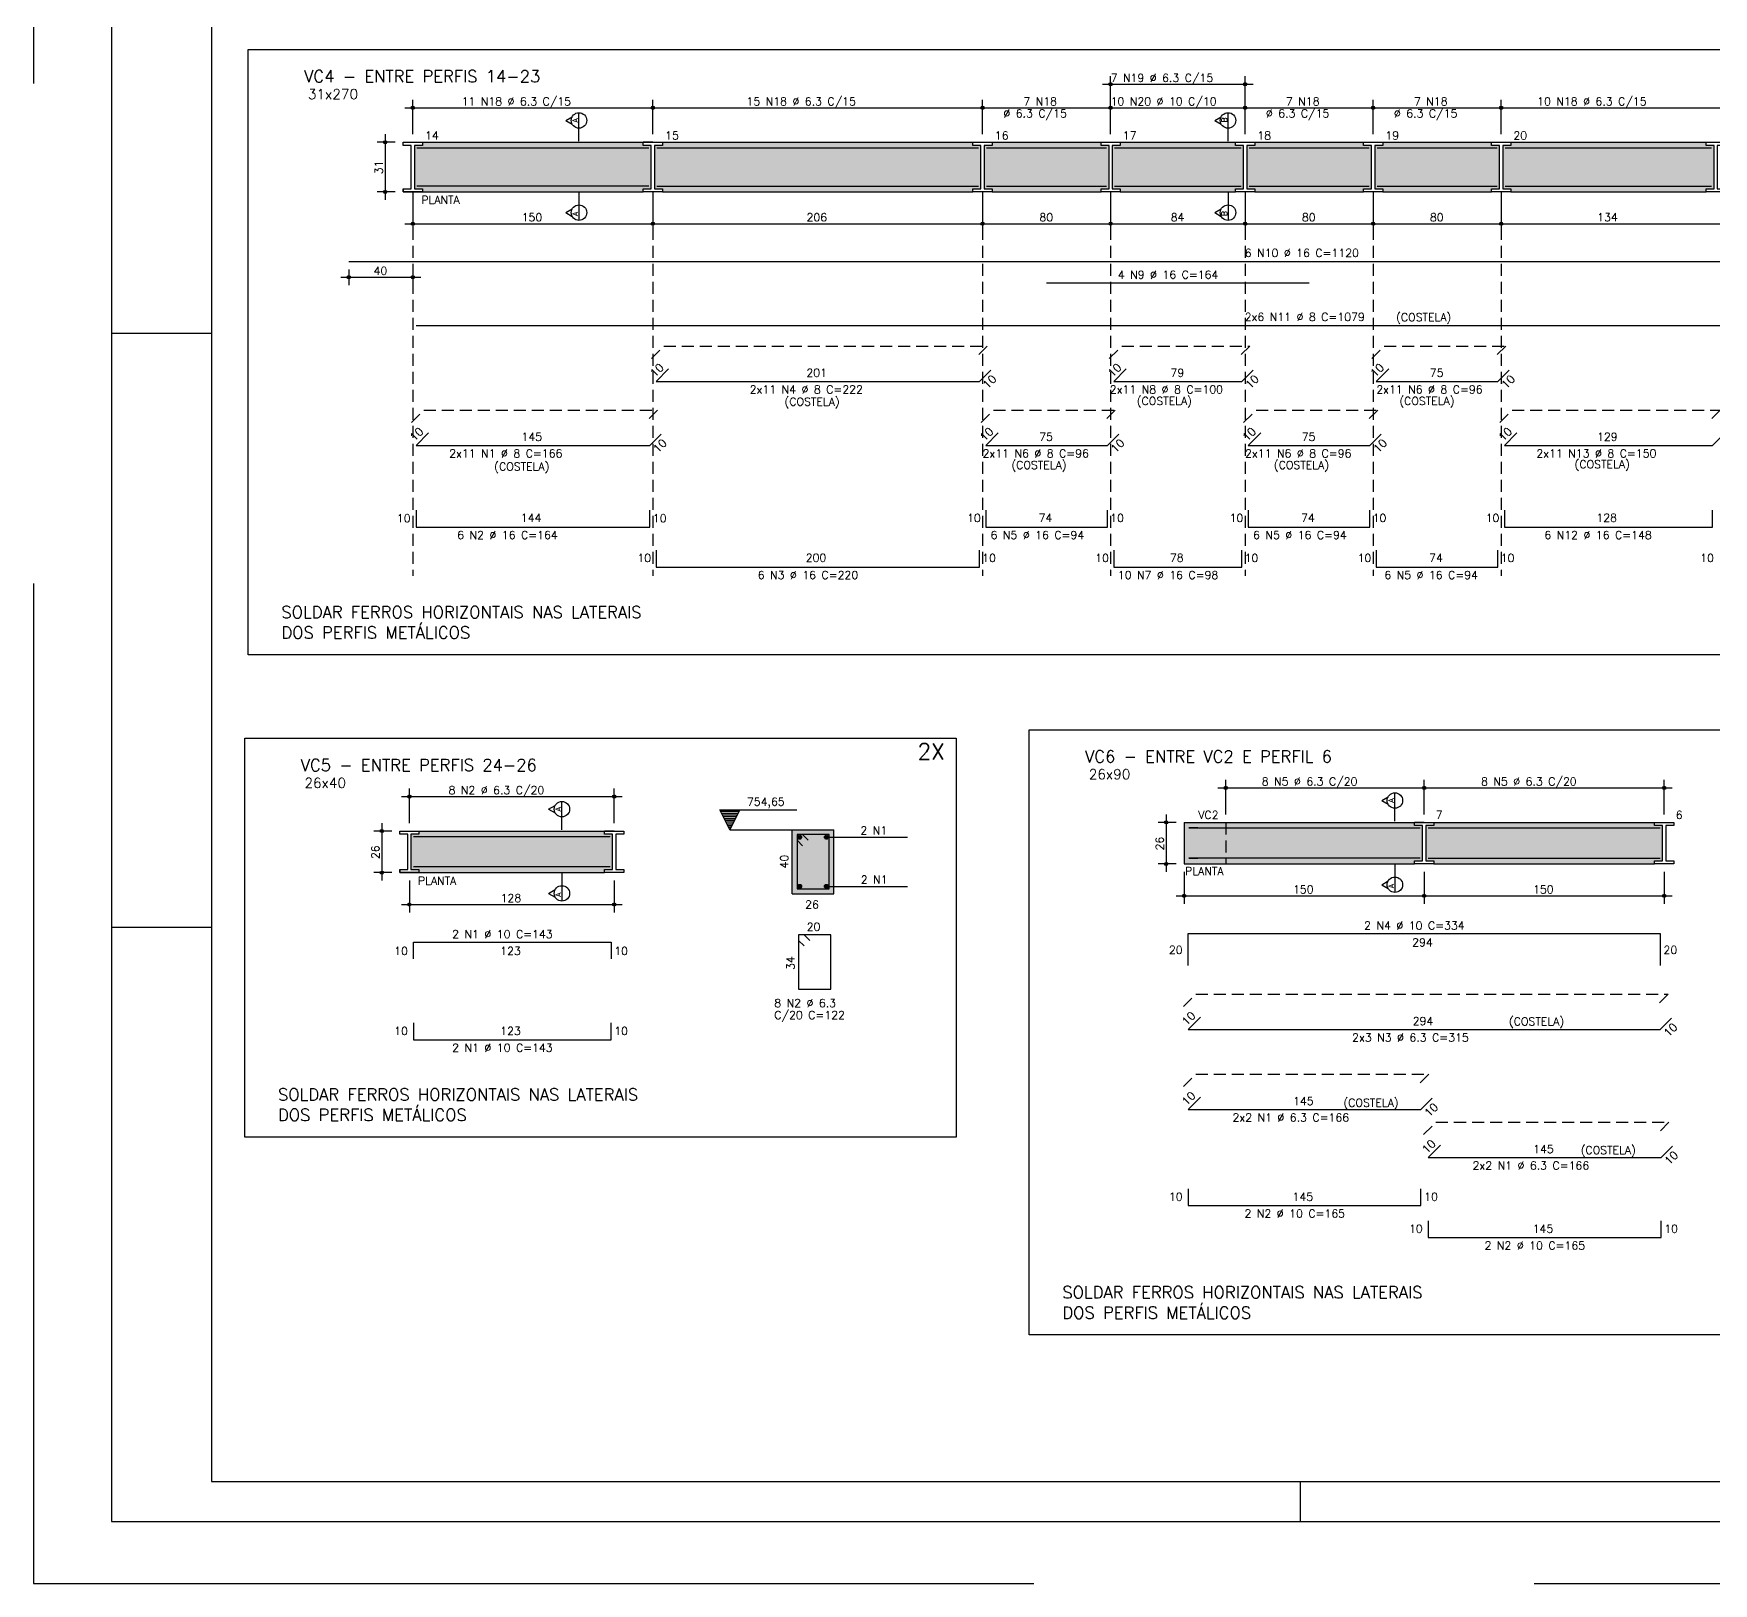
# Model space of a CAD drawing. Extents: x -30 to 93, y 78 to 140.
# Drawn here: x -30.07 to 11.91, y 77.9 to 116.64 of the extents above; entities that cross this region are included whole.
import ezdxf

# ---------------------------------------------------------------- set-up
doc = ezdxf.new("R2010")
doc.units = 0
doc.header["$MEASUREMENT"] = 0
doc.linetypes.add('ESTILO_TQS_0001', pattern=[0.45, 0.3, -0.15])
doc.linetypes.add('HIDDEN', pattern=[0.375, 0.25, -0.125])
doc.layers.get('Defpoints').update_dxf_attribs({"linetype": 'CONTINUOUS'})
for name, color, linetype in [('ARQ_FOLHA', 7, 'CONTINUOUS'), ('PENA_01', 1, 'CONTINUOUS'), ('PENA_02', 2, 'CONTINUOUS'), ('PENA_03', 3, 'CONTINUOUS'), ('PENA_04', 4, 'CONTINUOUS'), ('PENA_05', 5, 'CONTINUOUS'), ('PENA_06', 6, 'CONTINUOUS'), ('PENA_10', 253, 'CONTINUOUS')]:
    doc.layers.add(name, color=color, linetype=linetype)
doc.styles.get("Standard").update_dxf_attribs({"font": 'ROMANS.SHX'})

msp = doc.modelspace()

# ---------------------------------------------------------------- linework, layer by layer
at = {"layer": 'ARQ_FOLHA', "color": 1}
for p, q in [((-25.622, 109.145), (-28.122, 109.145)), ((-25.622, 94.295), (-28.122, 94.295)), ((1.578, 80.445), (1.578, 79.445))]:
    msp.add_line(p, q, dxfattribs=at)
for points in [[(-28.122, 79.445), (90.778, 79.445), (90.778, 138.845), (-28.122, 138.845)], [(-25.622, 80.445), (89.778, 80.445), (89.778, 137.845), (-25.622, 137.845)]]:
    msp.add_lwpolyline(points, close=True, dxfattribs=at)
at = {"layer": 'Defpoints', "color": 8, "linetype": 'HIDDEN', "ltscale": 100}
msp.add_lwpolyline([(-30.072, 140.395), (-30.072, 77.895), (92.728, 77.895), (92.728, 140.395)], close=True, dxfattribs=at)
at = {"layer": 'PENA_01', "linetype": 'Continuous'}
for p, q in [((-3.155, 114.324), (-3.155, 115.573)), ((0.205, 114.324), (0.205, 115.573)), ((-3.355, 115.373), (0.405, 115.373)), ((-20.795, 114.786), (-14.395, 114.786)), ((-20.595, 114.124), (-20.595, 114.986)), ((-14.795, 114.786), (-6.155, 114.786)), ((-14.595, 114.124), (-14.595, 114.986)), ((-14.595, 114.124), (-14.595, 114.986)), ((-6.555, 114.786), (-2.955, 114.786)), ((-6.355, 114.124), (-6.355, 114.986)), ((-6.355, 114.124), (-6.355, 114.986)), ((-3.355, 114.786), (0.405, 114.786)), ((-3.155, 114.124), (-3.155, 114.986)), ((-3.155, 114.124), (-3.155, 114.986)), ((0.005, 114.786), (3.605, 114.786)), ((0.205, 114.124), (0.205, 114.986)), ((0.205, 114.124), (0.205, 114.986)), ((3.205, 114.786), (6.805, 114.786)), ((3.405, 114.124), (3.405, 114.986)), ((3.405, 114.124), (3.405, 114.986)), ((6.405, 114.786), (12.165, 114.786)), ((6.605, 114.124), (6.605, 114.986)), ((6.605, 114.124), (6.605, 114.986)), ((11.765, 114.786), (16.565, 114.786)), ((-21.035, 113.924), (-21.485, 113.924)), ((-21.285, 114.124), (-21.285, 112.484)), ((-21.035, 112.684), (-21.485, 112.684)), ((-20.595, 112.484), (-20.595, 111.688)), ((-14.595, 112.484), (-14.595, 111.688)), ((-14.595, 112.484), (-14.595, 111.688)), ((-6.355, 112.484), (-6.355, 111.688)), ((-6.355, 112.484), (-6.355, 111.688)), ((-3.155, 112.484), (-3.155, 111.688)), ((-3.155, 112.484), (-3.155, 111.688)), ((0.205, 112.484), (0.205, 111.688)), ((0.205, 112.484), (0.205, 111.688)), ((3.405, 112.484), (3.405, 111.688)), ((3.405, 112.484), (3.405, 111.688)), ((6.605, 112.484), (6.605, 111.688)), ((6.605, 112.484), (6.605, 111.688)), ((-20.795, 111.888), (-14.395, 111.888)), ((-14.795, 111.888), (-6.155, 111.888)), ((-6.555, 111.888), (-2.955, 111.888)), ((-3.355, 111.888), (0.405, 111.888)), ((0.005, 111.888), (3.605, 111.888)), ((3.205, 111.888), (6.805, 111.888)), ((6.405, 111.888), (12.165, 111.888)), ((11.765, 111.888), (16.565, 111.888)), ((-22.395, 110.55), (-20.395, 110.55)), ((-22.195, 110.745), (-22.195, 110.35)), ((-20.595, 110.745), (-20.595, 110.35)), ((-0.279, 97.121), (-0.279, 97.983)), ((4.681, 97.121), (4.681, 97.983)), ((4.681, 97.121), (4.681, 97.983)), ((10.681, 97.121), (10.681, 97.983)), ((-20.881, 97.567), (-15.361, 97.567)), ((-20.681, 96.905), (-20.681, 97.767)), ((-15.561, 96.905), (-15.561, 97.767)), ((-0.479, 97.783), (4.881, 97.783)), ((4.481, 97.783), (10.881, 97.783)), ((-1.769, 97.121), (-1.769, 95.681)), ((-21.121, 96.705), (-21.571, 96.705)), ((-21.371, 96.905), (-21.371, 95.465)), ((-1.519, 96.921), (-1.969, 96.921)), ((-1.519, 95.881), (-1.969, 95.881)), ((-21.121, 95.665), (-21.571, 95.665)), ((-20.681, 95.465), (-20.681, 94.669)), ((-15.561, 95.465), (-15.561, 94.669)), ((-1.319, 95.681), (-1.319, 94.885)), ((4.681, 95.681), (4.681, 94.885)), ((4.681, 95.681), (4.681, 94.885)), ((10.681, 95.681), (10.681, 94.885)), ((-1.519, 95.085), (4.881, 95.085)), ((4.481, 95.085), (10.881, 95.085)), ((-20.881, 94.869), (-15.361, 94.869))]:
    msp.add_line(p, q, dxfattribs=at)
at = {"layer": 'PENA_01', "linetype": 'ESTILO_TQS_0001'}
for p, q in [((-14.631, 108.517), (-14.319, 108.829)), ((-14.319, 108.829), (-6.239, 108.829)), ((-6.239, 108.829), (-6.522, 108.546)), ((-3.191, 108.517), (-2.879, 108.829)), ((-2.879, 108.829), (0.321, 108.829)), ((0.321, 108.829), (0.038, 108.546)), ((3.369, 108.517), (3.681, 108.829)), ((3.681, 108.829), (6.721, 108.829)), ((6.721, 108.829), (6.438, 108.546)), ((-20.631, 106.917), (-20.319, 107.229)), ((-20.319, 107.229), (-14.479, 107.229)), ((-14.479, 107.229), (-14.762, 106.946)), ((-6.391, 106.917), (-6.079, 107.229)), ((-6.079, 107.229), (-3.039, 107.229)), ((-3.039, 107.229), (-3.322, 106.946)), ((0.169, 106.917), (0.481, 107.229)), ((0.481, 107.229), (3.521, 107.229)), ((3.521, 107.229), (3.238, 106.946)), ((6.569, 106.917), (6.881, 107.229)), ((6.881, 107.229), (12.081, 107.229)), ((12.081, 107.229), (11.798, 106.946)), ((-1.335, 92.314), (-1.024, 92.625)), ((-1.024, 92.625), (10.776, 92.625)), ((10.776, 92.625), (10.494, 92.343)), ((-1.335, 90.314), (-1.024, 90.625)), ((-1.024, 90.625), (4.796, 90.625)), ((4.796, 90.625), (4.514, 90.343)), ((4.665, 89.114), (4.976, 89.425)), ((4.976, 89.425), (10.796, 89.425)), ((10.796, 89.425), (10.514, 89.143))]:
    msp.add_line(p, q, dxfattribs=at)
for points in [[(-20.595, 112.684), (-20.595, 103.084)], [(-14.595, 112.684), (-14.595, 103.084)], [(-6.355, 112.684), (-6.355, 103.084)], [(-3.155, 112.684), (-3.155, 103.084)], [(0.205, 112.684), (0.205, 103.084)], [(3.405, 112.684), (3.405, 103.084)], [(6.605, 112.684), (6.605, 103.084)], [(-0.279, 96.921), (-0.279, 95.881)]]:
    msp.add_lwpolyline(points, dxfattribs=at)
at = {"layer": 'PENA_02', "linetype": 'Continuous'}
msp.add_line((-11.113, 95.136), (-10.073, 95.136), dxfattribs=at)
for centre, radius in [((-3.155, 115.373), 0.0416), ((-3.155, 115.373), 0.0208), ((0.205, 115.373), 0.0416), ((0.205, 115.373), 0.0208), ((-20.595, 114.786), 0.0416), ((-20.595, 114.786), 0.0208), ((-14.595, 114.786), 0.0416), ((-14.595, 114.786), 0.0416), ((-14.595, 114.786), 0.0208), ((-14.595, 114.786), 0.0208), ((-6.355, 114.786), 0.0416), ((-6.355, 114.786), 0.0416), ((-6.355, 114.786), 0.0208), ((-6.355, 114.786), 0.0208), ((-3.155, 114.786), 0.0416), ((-3.155, 114.786), 0.0416), ((-3.155, 114.786), 0.0208), ((-3.155, 114.786), 0.0208), ((0.205, 114.786), 0.0416), ((0.205, 114.786), 0.0416), ((0.205, 114.786), 0.0208), ((0.205, 114.786), 0.0208), ((3.405, 114.786), 0.0416), ((3.405, 114.786), 0.0416), ((3.405, 114.786), 0.0208), ((3.405, 114.786), 0.0208), ((6.605, 114.786), 0.0416), ((6.605, 114.786), 0.0416), ((6.605, 114.786), 0.0208), ((6.605, 114.786), 0.0208), ((-21.285, 113.924), 0.04), ((-21.285, 113.924), 0.02), ((-21.285, 112.684), 0.04), ((-21.285, 112.684), 0.02), ((-20.595, 111.888), 0.04), ((-20.595, 111.888), 0.02), ((-14.595, 111.888), 0.04), ((-14.595, 111.888), 0.04), ((-14.595, 111.888), 0.02), ((-14.595, 111.888), 0.02), ((-6.355, 111.888), 0.04), ((-6.355, 111.888), 0.04), ((-6.355, 111.888), 0.02), ((-6.355, 111.888), 0.02), ((-3.155, 111.888), 0.04), ((-3.155, 111.888), 0.04), ((-3.155, 111.888), 0.02), ((-3.155, 111.888), 0.02), ((0.205, 111.888), 0.04), ((0.205, 111.888), 0.04), ((0.205, 111.888), 0.02), ((0.205, 111.888), 0.02), ((3.405, 111.888), 0.04), ((3.405, 111.888), 0.04), ((3.405, 111.888), 0.02), ((3.405, 111.888), 0.02), ((6.605, 111.888), 0.04), ((6.605, 111.888), 0.04), ((6.605, 111.888), 0.02), ((6.605, 111.888), 0.02), ((-22.195, 110.55), 0.04), ((-22.195, 110.55), 0.02), ((-20.595, 110.55), 0.04), ((-20.595, 110.55), 0.02), ((-0.279, 97.783), 0.0416), ((4.681, 97.783), 0.0416), ((4.681, 97.783), 0.0416), ((10.681, 97.783), 0.0416), ((-20.681, 97.567), 0.0416), ((-20.681, 97.567), 0.0208), ((-15.561, 97.567), 0.0416), ((-15.561, 97.567), 0.0208), ((-0.279, 97.783), 0.0208), ((4.681, 97.783), 0.0208), ((4.681, 97.783), 0.0208), ((10.681, 97.783), 0.0208), ((-21.371, 96.705), 0.04), ((-21.371, 96.705), 0.02), ((-1.769, 96.921), 0.04), ((-1.769, 96.921), 0.02), ((-1.769, 95.881), 0.04), ((-1.769, 95.881), 0.02), ((-21.371, 95.665), 0.04), ((-21.371, 95.665), 0.02), ((-20.681, 94.869), 0.04), ((-20.681, 94.869), 0.02), ((-15.561, 94.869), 0.04), ((-15.561, 94.869), 0.02), ((-1.319, 95.085), 0.04), ((-1.319, 95.085), 0.02), ((4.681, 95.085), 0.04), ((4.681, 95.085), 0.04), ((4.681, 95.085), 0.02), ((4.681, 95.085), 0.02), ((10.681, 95.085), 0.04), ((10.681, 95.085), 0.02)]:
    msp.add_circle(centre, radius, dxfattribs=at)
at = {"layer": 'PENA_03', "linetype": 'Continuous'}
for p, q in [((-20.835, 113.924), (-20.835, 113.924)), ((-20.595, 113.924), (-20.595, 113.924)), ((-20.355, 113.924), (-14.835, 113.924)), ((-14.595, 113.924), (-14.835, 113.924)), ((-14.595, 113.924), (-14.595, 113.924)), ((-14.595, 113.924), (-14.595, 113.924)), ((-6.355, 113.924), (-6.355, 113.924)), ((-6.355, 113.924), (-6.355, 113.924)), ((-3.155, 114.124), (-3.155, 114.124)), ((-3.155, 113.924), (-3.155, 113.924)), ((-3.155, 113.924), (-3.155, 113.924)), ((0.205, 114.124), (0.205, 114.124)), ((0.205, 113.924), (0.205, 113.924)), ((0.205, 113.924), (0.205, 113.924)), ((3.405, 113.924), (3.405, 113.924)), ((3.405, 113.924), (3.405, 113.924)), ((6.605, 113.924), (6.605, 113.924)), ((6.605, 113.924), (6.605, 113.924)), ((-20.835, 112.764), (-20.835, 112.684)), ((-20.835, 112.684), (-14.835, 112.684)), ((-20.835, 112.684), (-20.835, 112.684)), ((-20.595, 112.684), (-20.595, 112.684)), ((-20.355, 112.764), (-20.355, 112.684)), ((-14.355, 112.684), (-14.835, 112.684)), ((-14.595, 112.684), (-14.595, 112.684)), ((-14.595, 112.684), (-14.595, 112.684)), ((-14.355, 112.764), (-14.355, 112.684)), ((-6.355, 112.684), (-6.355, 112.684)), ((-6.355, 112.684), (-6.355, 112.684)), ((-3.155, 112.684), (-3.155, 112.684)), ((-3.155, 112.684), (-3.155, 112.684)), ((0.205, 112.684), (0.205, 112.684)), ((0.205, 112.684), (0.205, 112.684)), ((3.405, 112.684), (3.405, 112.684)), ((3.405, 112.684), (3.405, 112.684)), ((6.605, 112.684), (6.605, 112.684)), ((6.605, 112.684), (6.605, 112.684)), ((-22.195, 110.945), (-22.195, 110.945)), ((-20.595, 110.945), (-20.595, 110.945)), ((-12.92, 97.236), (-11, 97.236)), ((-12.67, 96.736), (-12.92, 97.236)), ((-12.442, 97.191), (-12.898, 97.191)), ((-12.465, 97.147), (-12.875, 97.147)), ((-12.487, 97.102), (-12.853, 97.102)), ((-12.509, 97.058), (-12.831, 97.058)), ((-12.531, 97.013), (-12.808, 97.013)), ((-12.67, 96.736), (-12.42, 97.236)), ((-20.921, 96.705), (-15.801, 96.705)), ((-20.921, 96.705), (-20.921, 96.705)), ((-20.681, 96.705), (-20.681, 96.705)), ((-15.561, 96.705), (-15.801, 96.705)), ((-15.561, 96.705), (-15.561, 96.705)), ((-12.554, 96.968), (-12.786, 96.968)), ((-12.576, 96.924), (-12.764, 96.924)), ((-12.598, 96.879), (-12.742, 96.879)), ((-12.621, 96.835), (-12.719, 96.835)), ((-12.643, 96.79), (-12.697, 96.79)), ((-12.67, 96.736), (-10.073, 96.736)), ((-11.113, 95.136), (-11.113, 96.736)), ((-10.073, 95.136), (-10.073, 96.736)), ((-1.319, 96.921), (-1.319, 95.881)), ((-1.319, 96.921), (4.441, 96.921)), ((-1.319, 96.921), (-1.319, 96.921)), ((-0.279, 96.921), (-0.279, 96.921)), ((4.681, 96.921), (4.441, 96.921)), ((4.681, 96.921), (4.681, 96.921)), ((4.681, 96.921), (4.681, 96.921)), ((10.681, 96.921), (10.681, 96.921)), ((-10.281, 96.551), (-8.231, 96.551)), ((-20.921, 95.745), (-20.921, 95.665)), ((-20.441, 95.745), (-20.441, 95.665)), ((-15.321, 95.745), (-15.321, 95.665)), ((-1.319, 95.881), (4.441, 95.881)), ((-1.319, 95.881), (-1.319, 95.881)), ((-1.319, 95.881), (-1.319, 95.881)), ((4.921, 95.881), (4.441, 95.881)), ((4.681, 95.881), (4.681, 95.881)), ((4.681, 95.881), (4.681, 95.881)), ((4.921, 95.961), (4.921, 95.881)), ((10.681, 95.881), (10.681, 95.881)), ((-20.921, 95.665), (-15.801, 95.665)), ((-20.921, 95.665), (-20.921, 95.665)), ((-20.681, 95.665), (-20.681, 95.665)), ((-15.321, 95.665), (-15.801, 95.665)), ((-15.561, 95.665), (-15.561, 95.665)), ((-10.281, 95.321), (-8.231, 95.321))]:
    msp.add_line(p, q, dxfattribs=at)
for points in [[(-24.71, 116.242), (49.488, 116.242), (49.488, 101.11), (-24.71, 101.11), (-24.71, 116.242)], [(-20.835, 113.924), (-20.355, 113.924), (-20.355, 113.844), (-20.555, 113.844), (-20.555, 112.764), (-20.355, 112.764), (-20.355, 112.684), (-20.835, 112.684), (-20.835, 112.764), (-20.635, 112.764), (-20.635, 113.844), (-20.835, 113.844), (-20.835, 113.924)], [(-14.835, 113.924), (-14.355, 113.924), (-14.355, 113.844), (-14.555, 113.844), (-14.555, 112.764), (-14.355, 112.764), (-14.355, 112.684), (-14.835, 112.684), (-14.835, 112.764), (-14.635, 112.764), (-14.635, 113.844), (-14.835, 113.844), (-14.835, 113.924)], [(-14.355, 113.924), (-6.595, 113.924)], [(-6.595, 113.924), (-6.115, 113.924), (-6.115, 113.844), (-6.315, 113.844), (-6.315, 112.764), (-6.115, 112.764), (-6.115, 112.684), (-6.595, 112.684), (-6.595, 112.764), (-6.395, 112.764), (-6.395, 113.844), (-6.595, 113.844), (-6.595, 113.924)], [(-6.115, 113.924), (-3.395, 113.924)], [(-3.395, 113.924), (-2.915, 113.924), (-2.915, 113.844), (-3.115, 113.844), (-3.115, 112.764), (-2.915, 112.764), (-2.915, 112.684), (-3.395, 112.684), (-3.395, 112.764), (-3.195, 112.764), (-3.195, 113.844), (-3.395, 113.844), (-3.395, 113.924)], [(-2.915, 113.924), (-0.035, 113.924)], [(-0.035, 113.924), (0.445, 113.924), (0.445, 113.844), (0.245, 113.844), (0.245, 112.764), (0.445, 112.764), (0.445, 112.684), (-0.035, 112.684), (-0.035, 112.764), (0.165, 112.764), (0.165, 113.844), (-0.035, 113.844), (-0.035, 113.924)], [(0.445, 113.924), (3.165, 113.924)], [(3.165, 113.924), (3.645, 113.924), (3.645, 113.844), (3.445, 113.844), (3.445, 112.764), (3.645, 112.764), (3.645, 112.684), (3.165, 112.684), (3.165, 112.764), (3.365, 112.764), (3.365, 113.844), (3.165, 113.844), (3.165, 113.924)], [(3.645, 113.924), (6.365, 113.924)], [(6.365, 113.924), (6.845, 113.924), (6.845, 113.844), (6.645, 113.844), (6.645, 112.764), (6.845, 112.764), (6.845, 112.684), (6.365, 112.684), (6.365, 112.764), (6.565, 112.764), (6.565, 113.844), (6.365, 113.844), (6.365, 113.924)], [(6.845, 113.924), (11.725, 113.924)], [(11.725, 113.924), (12.205, 113.924), (12.205, 113.844), (12.005, 113.844), (12.005, 112.764), (12.205, 112.764), (12.205, 112.684), (11.725, 112.684), (11.725, 112.764), (11.925, 112.764), (11.925, 113.844), (11.725, 113.844), (11.725, 113.924)], [(-14.355, 112.684), (-6.595, 112.684)], [(-6.115, 112.684), (-3.395, 112.684)], [(-2.915, 112.684), (-0.035, 112.684)], [(0.445, 112.684), (3.165, 112.684)], [(3.645, 112.684), (6.365, 112.684)], [(6.845, 112.684), (11.725, 112.684)], [(-5.194, 99.239), (19.179, 99.239), (19.179, 84.107), (-5.194, 84.107), (-5.194, 99.239)], [(-24.796, 99.023), (-7.015, 99.023), (-7.015, 89.052), (-24.796, 89.052), (-24.796, 99.023)], [(-12.42, 97.236), (-12.67, 96.736), (-12.92, 97.236), (-12.42, 97.236)], [(-20.921, 96.705), (-20.441, 96.705), (-20.441, 96.625), (-20.641, 96.625), (-20.641, 95.745), (-20.441, 95.745), (-20.441, 95.665), (-20.921, 95.665), (-20.921, 95.745), (-20.721, 95.745), (-20.721, 96.625), (-20.921, 96.625), (-20.921, 96.705)], [(-15.801, 96.705), (-15.321, 96.705), (-15.321, 96.625), (-15.521, 96.625), (-15.521, 95.745), (-15.321, 95.745), (-15.321, 95.665), (-15.801, 95.665), (-15.801, 95.745), (-15.601, 95.745), (-15.601, 96.625), (-15.801, 96.625), (-15.801, 96.705)], [(4.441, 96.921), (4.921, 96.921), (4.921, 96.841), (4.721, 96.841), (4.721, 95.961), (4.921, 95.961), (4.921, 95.881), (4.441, 95.881), (4.441, 95.961), (4.641, 95.961), (4.641, 96.841), (4.441, 96.841), (4.441, 96.921)], [(4.921, 96.921), (10.441, 96.921)], [(10.441, 96.921), (10.921, 96.921), (10.921, 96.841), (10.721, 96.841), (10.721, 95.961), (10.921, 95.961), (10.921, 95.881), (10.441, 95.881), (10.441, 95.961), (10.641, 95.961), (10.641, 96.841), (10.441, 96.841), (10.441, 96.921)], [(4.921, 95.881), (10.441, 95.881)]]:
    msp.add_lwpolyline(points, dxfattribs=at)
for centre in [(-10.928, 96.551), (-10.258, 96.551), (-10.928, 95.321), (-10.258, 95.321)]:
    msp.add_circle(centre, 0.05, dxfattribs=at)
for points in [[(-10.878, 96.551), (-10.953, 96.594), (-10.975, 96.568)], [(-10.878, 96.551), (-10.975, 96.568), (-10.975, 96.534)], [(-10.878, 96.551), (-10.919, 96.6), (-10.953, 96.594)], [(-10.878, 96.551), (-10.889, 96.583), (-10.919, 96.6)], [(-10.208, 96.551), (-10.283, 96.594), (-10.305, 96.568)], [(-10.208, 96.551), (-10.305, 96.568), (-10.305, 96.534)], [(-10.208, 96.551), (-10.249, 96.6), (-10.283, 96.594)], [(-10.208, 96.551), (-10.219, 96.583), (-10.249, 96.6)], [(-10.878, 96.551), (-10.975, 96.534), (-10.953, 96.508)], [(-10.878, 96.551), (-10.953, 96.508), (-10.919, 96.502)], [(-10.878, 96.551), (-10.919, 96.502), (-10.889, 96.519)], [(-10.878, 96.551), (-10.889, 96.519), (-10.878, 96.551)], [(-10.208, 96.551), (-10.305, 96.534), (-10.283, 96.508)], [(-10.208, 96.551), (-10.283, 96.508), (-10.249, 96.502)], [(-10.208, 96.551), (-10.249, 96.502), (-10.219, 96.519)], [(-10.208, 96.551), (-10.219, 96.519), (-10.208, 96.551)], [(-10.878, 95.321), (-10.953, 95.364), (-10.975, 95.338)], [(-10.878, 95.321), (-10.975, 95.338), (-10.975, 95.304)], [(-10.878, 95.321), (-10.975, 95.304), (-10.953, 95.278)], [(-10.878, 95.321), (-10.919, 95.37), (-10.953, 95.364)], [(-10.878, 95.321), (-10.953, 95.278), (-10.919, 95.272)], [(-10.878, 95.321), (-10.889, 95.353), (-10.919, 95.37)], [(-10.878, 95.321), (-10.919, 95.272), (-10.889, 95.289)], [(-10.878, 95.321), (-10.889, 95.289), (-10.878, 95.321)], [(-10.208, 95.321), (-10.283, 95.364), (-10.305, 95.338)], [(-10.208, 95.321), (-10.305, 95.338), (-10.305, 95.304)], [(-10.208, 95.321), (-10.305, 95.304), (-10.283, 95.278)], [(-10.208, 95.321), (-10.249, 95.37), (-10.283, 95.364)], [(-10.208, 95.321), (-10.283, 95.278), (-10.249, 95.272)], [(-10.208, 95.321), (-10.219, 95.353), (-10.249, 95.37)], [(-10.208, 95.321), (-10.249, 95.272), (-10.219, 95.289)], [(-10.208, 95.321), (-10.219, 95.289), (-10.208, 95.321)]]:
    msp.add_solid(points, dxfattribs=at)
at = {"layer": 'PENA_04', "linetype": 'Continuous'}
for p, q in [((-10.853, 96.616), (-10.993, 96.616)), ((-10.993, 96.616), (-10.993, 95.256)), ((-10.193, 96.616), (-10.993, 96.616)), ((-10.993, 96.616), (-10.993, 96.476)), ((-10.713, 96.476), (-10.853, 96.616)), ((-10.193, 95.256), (-10.193, 96.616)), ((-10.993, 96.476), (-10.853, 96.336)), ((-10.993, 95.256), (-10.193, 95.256))]:
    msp.add_line(p, q, dxfattribs=at)
at = {"layer": 'PENA_05', "linetype": 'Continuous'}
for p, q in [((-16.442, 113.951), (-16.442, 114.663)), ((-0.221, 113.951), (-0.221, 114.663)), ((-16.773, 114.47), (-16.611, 114.563)), ((-16.773, 114.47), (-16.611, 114.376)), ((-0.552, 114.47), (-0.39, 114.563)), ((-0.552, 114.47), (-0.39, 114.376)), ((-16.442, 112.684), (-16.442, 111.972)), ((-0.221, 112.684), (-0.221, 111.972)), ((-16.773, 112.165), (-16.611, 112.259)), ((-16.773, 112.165), (-16.611, 112.072)), ((-0.552, 112.165), (-0.39, 112.259)), ((-0.552, 112.165), (-0.39, 112.072)), ((-22.195, 110.945), (22.605, 110.945)), ((-4.755, 110.414), (1.805, 110.414)), ((-20.515, 109.345), (22.645, 109.345)), ((-14.204, 108.256), (-14.515, 107.945)), ((-14.515, 107.945), (-6.435, 107.945)), ((-6.435, 107.945), (-6.152, 108.228)), ((-2.764, 108.256), (-3.075, 107.945)), ((-3.075, 107.945), (0.125, 107.945)), ((0.125, 107.945), (0.408, 108.228)), ((3.796, 108.256), (3.485, 107.945)), ((3.485, 107.945), (6.525, 107.945)), ((6.525, 107.945), (6.808, 108.228)), ((-20.204, 106.656), (-20.515, 106.345)), ((-5.964, 106.656), (-6.275, 106.345)), ((0.596, 106.656), (0.285, 106.345)), ((6.996, 106.656), (6.685, 106.345)), ((-20.515, 106.345), (-14.675, 106.345)), ((-14.675, 106.345), (-14.392, 106.628)), ((-6.275, 106.345), (-3.235, 106.345)), ((-3.235, 106.345), (-2.952, 106.628)), ((0.285, 106.345), (3.325, 106.345)), ((3.325, 106.345), (3.608, 106.628)), ((6.685, 106.345), (11.885, 106.345)), ((11.885, 106.345), (12.168, 106.628)), ((-20.515, 104.725), (-20.515, 104.305)), ((-14.675, 104.305), (-14.675, 104.725)), ((-6.275, 104.725), (-6.275, 104.305)), ((-3.235, 104.305), (-3.235, 104.725)), ((0.285, 104.725), (0.285, 104.305)), ((3.325, 104.305), (3.325, 104.725)), ((6.685, 104.725), (6.685, 104.305)), ((11.885, 104.305), (11.885, 104.725)), ((-20.515, 104.305), (-14.675, 104.305)), ((-6.275, 104.305), (-3.235, 104.305)), ((0.285, 104.305), (3.325, 104.305)), ((6.685, 104.305), (11.885, 104.305)), ((-14.515, 103.725), (-14.515, 103.305)), ((-6.435, 103.305), (-6.435, 103.725)), ((-3.075, 103.725), (-3.075, 103.305)), ((0.125, 103.305), (0.125, 103.725)), ((3.485, 103.725), (3.485, 103.305)), ((6.525, 103.305), (6.525, 103.725)), ((-14.515, 103.305), (-6.435, 103.305)), ((-3.075, 103.305), (0.125, 103.305)), ((3.485, 103.305), (6.525, 103.305)), ((-16.869, 96.732), (-16.869, 97.444)), ((3.619, 97.467), (3.781, 97.56)), ((3.619, 97.467), (3.781, 97.373)), ((3.949, 96.948), (3.949, 97.66)), ((-17.2, 97.251), (-17.038, 97.344)), ((-17.2, 97.251), (-17.038, 97.157)), ((3.949, 95.881), (3.949, 95.169)), ((-16.869, 95.665), (-16.869, 94.953)), ((3.619, 95.362), (3.781, 95.456)), ((3.619, 95.362), (3.781, 95.269)), ((-17.2, 95.146), (-17.038, 95.24)), ((-17.2, 95.146), (-17.038, 95.053)), ((-10.812, 94.111), (-10.952, 94.111)), ((-10.952, 94.111), (-10.952, 92.751)), ((-10.152, 94.111), (-10.952, 94.111)), ((-10.952, 94.111), (-10.952, 93.971)), ((-10.672, 93.971), (-10.812, 94.111)), ((-10.152, 92.751), (-10.152, 94.111)), ((-1.219, 93.342), (-1.219, 94.142)), ((-1.219, 94.142), (10.581, 94.142)), ((10.581, 94.142), (10.581, 93.342)), ((-20.581, 93.506), (-20.581, 93.926)), ((-20.581, 93.926), (-15.641, 93.926)), ((-15.641, 93.926), (-15.641, 93.506)), ((-10.952, 93.971), (-10.812, 93.831)), ((-10.952, 92.751), (-10.152, 92.751)), ((-0.908, 92.053), (-1.219, 91.742)), ((10.581, 91.742), (10.864, 92.025)), ((-20.581, 91.906), (-20.581, 91.486)), ((-15.641, 91.486), (-15.641, 91.906)), ((-1.219, 91.742), (10.581, 91.742)), ((-20.581, 91.486), (-15.641, 91.486)), ((-0.908, 90.053), (-1.219, 89.742)), ((4.601, 89.742), (4.884, 90.025)), ((-1.219, 89.742), (4.601, 89.742)), ((5.092, 88.853), (4.781, 88.542)), ((10.601, 88.542), (10.884, 88.825)), ((4.781, 88.542), (10.601, 88.542)), ((-1.219, 87.762), (-1.219, 87.342)), ((4.601, 87.342), (4.601, 87.762)), ((-1.219, 87.342), (4.601, 87.342)), ((4.781, 86.962), (4.781, 86.542)), ((10.601, 86.542), (10.601, 86.962)), ((4.781, 86.542), (10.601, 86.542))]:
    msp.add_line(p, q, dxfattribs=at)
for points in [[(-20.495, 113.784), (-14.695, 113.784)], [(-14.495, 113.784), (-6.455, 113.784)], [(-6.255, 113.784), (-3.255, 113.784)], [(-3.055, 113.784), (0.105, 113.784)], [(0.305, 113.784), (3.305, 113.784)], [(3.505, 113.784), (6.505, 113.784)], [(6.705, 113.784), (11.865, 113.784)], [(-14.695, 112.829), (-20.355, 112.829), (-20.495, 112.829)], [(-14.495, 112.829), (-6.455, 112.829)], [(-6.255, 112.829), (-3.255, 112.829)], [(-3.055, 112.829), (0.105, 112.829)], [(0.305, 112.829), (3.305, 112.829)], [(3.505, 112.829), (6.505, 112.829)], [(6.705, 112.829), (11.865, 112.829)], [(-20.581, 96.565), (-15.661, 96.565)], [(-0.979, 96.781), (-1.199, 96.781), (4.581, 96.781)], [(4.781, 96.781), (4.841, 96.781), (10.581, 96.781)], [(-15.661, 95.81), (-20.441, 95.81), (-20.581, 95.81)], [(4.581, 96.026), (-0.839, 96.026), (-1.199, 96.026), (-0.979, 96.026)], [(4.781, 96.026), (4.841, 96.026), (10.581, 96.026)]]:
    msp.add_lwpolyline(points, dxfattribs=at)
for centre in [(-16.442, 114.47), (-0.221, 114.47), (-16.442, 112.165), (-0.221, 112.165), (-16.869, 97.251), (3.949, 97.467), (-16.869, 95.146), (3.949, 95.362)]:
    msp.add_circle(centre, 0.193, dxfattribs=at)
at = {"layer": 'PENA_10', "linetype": 'Continuous'}
for points in [[(-20.355, 112.764), (-20.355, 113.844), (-20.555, 113.844)], [(-20.355, 112.764), (-20.555, 113.844), (-20.555, 112.764)], [(-20.355, 112.764), (-14.835, 113.844), (-14.835, 113.924)], [(-20.355, 112.764), (-14.835, 113.924), (-20.355, 113.924)], [(-20.355, 112.764), (-20.355, 113.924), (-20.355, 113.844)], [(-20.355, 112.764), (-14.835, 112.684), (-14.835, 113.844)], [(-14.835, 112.764), (-14.635, 112.764), (-14.635, 113.844)], [(-14.835, 112.764), (-14.635, 113.844), (-14.835, 113.844)], [(-14.835, 112.764), (-14.835, 113.844), (-14.835, 112.684)], [(-14.355, 112.764), (-14.355, 113.844), (-14.555, 113.844)], [(-14.355, 112.764), (-14.555, 113.844), (-14.555, 112.764)], [(-14.355, 112.764), (-6.595, 113.844), (-6.595, 113.924)], [(-14.355, 112.764), (-6.595, 113.924), (-14.355, 113.924)], [(-14.355, 112.764), (-14.355, 113.924), (-14.355, 113.844)], [(-14.355, 112.764), (-6.595, 112.684), (-6.595, 113.844)], [(-6.595, 112.764), (-6.395, 112.764), (-6.395, 113.844)], [(-6.595, 112.764), (-6.395, 113.844), (-6.595, 113.844)], [(-6.595, 112.764), (-6.595, 113.844), (-6.595, 112.684)], [(-6.115, 112.764), (-6.115, 113.844), (-6.315, 113.844)], [(-6.115, 112.764), (-6.315, 113.844), (-6.315, 112.764)], [(-6.115, 112.764), (-3.395, 113.844), (-3.395, 113.924)], [(-6.115, 112.764), (-3.395, 113.924), (-6.115, 113.924)], [(-6.115, 112.764), (-6.115, 113.924), (-6.115, 113.844)], [(-6.115, 112.764), (-3.395, 112.684), (-3.395, 113.844)], [(-3.395, 112.764), (-3.195, 112.764), (-3.195, 113.844)], [(-3.395, 112.764), (-3.195, 113.844), (-3.395, 113.844)], [(-3.395, 112.764), (-3.395, 113.844), (-3.395, 112.684)], [(-2.915, 112.764), (-2.915, 113.844), (-3.115, 113.844)], [(-2.915, 112.764), (-3.115, 113.844), (-3.115, 112.764)], [(-2.915, 112.764), (-0.035, 113.844), (-0.035, 113.924)], [(-2.915, 112.764), (-0.035, 113.924), (-2.915, 113.924)], [(-2.915, 112.764), (-2.915, 113.924), (-2.915, 113.844)], [(-2.915, 112.764), (-0.035, 112.684), (-0.035, 113.844)], [(-0.035, 112.764), (0.165, 112.764), (0.165, 113.844)], [(-0.035, 112.764), (0.165, 113.844), (-0.035, 113.844)], [(-0.035, 112.764), (-0.035, 113.844), (-0.035, 112.684)], [(0.445, 112.764), (0.445, 113.844), (0.245, 113.844)], [(0.445, 112.764), (0.245, 113.844), (0.245, 112.764)], [(0.445, 112.764), (3.165, 113.844), (3.165, 113.924)], [(0.445, 112.764), (3.165, 113.924), (0.445, 113.924)], [(0.445, 112.764), (0.445, 113.924), (0.445, 113.844)], [(0.445, 112.764), (3.165, 112.684), (3.165, 113.844)], [(3.165, 112.764), (3.365, 112.764), (3.365, 113.844)], [(3.165, 112.764), (3.365, 113.844), (3.165, 113.844)], [(3.165, 112.764), (3.165, 113.844), (3.165, 112.684)], [(3.645, 112.764), (3.645, 113.844), (3.445, 113.844)], [(3.645, 112.764), (3.445, 113.844), (3.445, 112.764)], [(3.645, 112.764), (6.365, 113.844), (6.365, 113.924)], [(3.645, 112.764), (6.365, 113.924), (3.645, 113.924)], [(3.645, 112.764), (3.645, 113.924), (3.645, 113.844)], [(3.645, 112.764), (6.365, 112.684), (6.365, 113.844)], [(6.365, 112.764), (6.565, 112.764), (6.565, 113.844)], [(6.365, 112.764), (6.565, 113.844), (6.365, 113.844)], [(6.365, 112.764), (6.365, 113.844), (6.365, 112.684)], [(6.845, 112.764), (6.845, 113.844), (6.645, 113.844)], [(6.845, 112.764), (6.645, 113.844), (6.645, 112.764)], [(6.845, 112.764), (11.725, 113.844), (11.725, 113.924)], [(6.845, 112.764), (11.725, 113.924), (6.845, 113.924)], [(6.845, 112.764), (6.845, 113.924), (6.845, 113.844)], [(6.845, 112.764), (11.725, 112.684), (11.725, 113.844)], [(11.725, 112.764), (11.925, 112.764), (11.925, 113.844)], [(11.725, 112.764), (11.925, 113.844), (11.725, 113.844)], [(11.725, 112.764), (11.725, 113.844), (11.725, 112.684)], [(-20.355, 112.764), (-20.355, 112.684), (-14.835, 112.684)], [(-14.355, 112.764), (-14.355, 112.684), (-6.595, 112.684)], [(-6.115, 112.764), (-6.115, 112.684), (-3.395, 112.684)], [(-2.915, 112.764), (-2.915, 112.684), (-0.035, 112.684)], [(0.445, 112.764), (0.445, 112.684), (3.165, 112.684)], [(3.645, 112.764), (3.645, 112.684), (6.365, 112.684)], [(6.845, 112.764), (6.845, 112.684), (11.725, 112.684)], [(-20.441, 95.745), (-20.441, 96.625), (-20.641, 96.625)], [(-20.441, 95.745), (-20.641, 96.625), (-20.641, 95.745)], [(-20.441, 95.745), (-15.801, 96.625), (-15.801, 96.705)], [(-20.441, 95.745), (-15.801, 96.705), (-20.441, 96.705)], [(-20.441, 95.745), (-20.441, 96.705), (-20.441, 96.625)], [(-20.441, 95.745), (-15.801, 95.665), (-15.801, 96.625)], [(-15.801, 95.745), (-15.601, 95.745), (-15.601, 96.625)], [(-15.801, 95.745), (-15.601, 96.625), (-15.801, 96.625)], [(-15.801, 95.745), (-15.801, 96.625), (-15.801, 95.665)], [(-11.113, 95.136), (-10.073, 95.136), (-10.073, 96.736)], [(-11.113, 95.136), (-10.073, 96.736), (-11.113, 96.736)], [(-11.113, 95.136), (-11.113, 96.736), (-11.113, 95.136)], [(4.441, 96.841), (-1.319, 95.881), (4.441, 96.921)], [(4.441, 96.921), (-1.319, 95.881), (-1.319, 96.921)], [(4.441, 96.841), (4.441, 95.881), (-1.319, 95.881)], [(4.441, 96.841), (4.641, 96.841), (4.441, 95.961)], [(4.441, 96.841), (4.441, 95.961), (4.441, 95.881)], [(4.441, 95.961), (4.641, 96.841), (4.641, 95.961)], [(4.921, 95.961), (4.721, 95.961), (4.921, 96.841)], [(4.921, 96.841), (4.721, 95.961), (4.721, 96.841)], [(10.441, 95.881), (4.921, 95.881), (10.441, 96.921)], [(4.921, 95.881), (4.921, 95.961), (10.441, 96.921)], [(10.441, 96.921), (4.921, 95.961), (4.921, 96.841)], [(4.921, 96.841), (4.921, 96.921), (10.441, 96.921)], [(10.441, 96.841), (10.441, 96.921), (10.441, 95.881)], [(10.641, 96.841), (10.441, 95.961), (10.441, 96.841)], [(10.441, 96.841), (10.441, 95.881), (10.441, 95.961)], [(10.641, 96.841), (10.641, 95.961), (10.441, 95.961)], [(-20.441, 95.745), (-20.441, 95.665), (-15.801, 95.665)]]:
    msp.add_solid(points, dxfattribs=at)

# ---------------------------------------------------------------- texts
at = {"layer": 'PENA_02', "linetype": 'Continuous'}
msp.add_text('2X', height=0.4, dxfattribs=at).set_placement((-7.983, 98.494))
at = {"layer": 'PENA_03', "linetype": 'Continuous'}
for s, p in [('7 N19 %%c 6.3 C/15', (-3.155, 115.433)), ('11 N18 %%c 6.3 C/15', (-19.375, 114.846)), ('15 N18 %%c 6.3 C/15', (-12.255, 114.846)), ('7 N18', (-5.335, 114.846)), ('10 N20 %%c 10 C/10', (-3.155, 114.846)), ('7 N18', (1.225, 114.846)), ('7 N18', (4.425, 114.846)), ('10 N18 %%c 6.3 C/15', (7.505, 114.846)), ('%%c 6.3 C/15', (-5.835, 114.546)), ('%%c 6.3 C/15', (0.725, 114.546)), ('%%c 6.3 C/15', (3.925, 114.546)), ('14', (-20.289, 113.993)), ('15', (-14.289, 113.993)), ('16', (-6.049, 113.993)), ('17', (-2.849, 113.993)), ('18', (0.511, 113.993)), ('19', (3.711, 113.993)), ('20', (6.911, 113.993)), ('PLANTA', (-20.382, 112.381)), ('150', (-17.875, 111.948)), ('206', (-10.755, 111.948)), ('80', (-4.935, 111.948)), ('84', (-1.655, 111.948)), ('80', (1.625, 111.948)), ('80', (4.825, 111.948)), ('134', (9.005, 111.948)), ('6 N10 %%c 16 C=1120', (0.197, 111.058)), ('40', (-21.575, 110.61)), ('4 N9 %%c 16 C=164', (-2.975, 110.514)), ('2x6 N11 %%c 8 C=1079', (0.197, 109.458)), ('(COSTELA)', (3.979, 109.451)), ('201', (-10.759, 108.061)), ('79', (-1.659, 108.061)), ('75', (4.821, 108.061)), ('2x11 N4 %%c 8 C=222', (-12.175, 107.645)), ('(COSTELA)', (-11.306, 107.339)), ('2x11 N8 %%c 8 C=100', (-3.175, 107.645)), ('(COSTELA)', (-2.501, 107.356)), ('2x11 N6 %%c 8 C=96', (3.485, 107.645)), ('(COSTELA)', (4.059, 107.356)), ('145', (-17.879, 106.461)), ('75', (-4.939, 106.461)), ('75', (1.621, 106.461)), ('129', (9.001, 106.461)), ('2x11 N1 %%c 8 C=166', (-19.685, 106.045)), ('2x11 N6 %%c 8 C=96', (-6.355, 106.045)), ('2x11 N6 %%c 8 C=96', (0.205, 106.045)), ('2x11 N13 %%c 8 C=150', (7.485, 106.045)), ('(COSTELA)', (-18.561, 105.717)), ('(COSTELA)', (-5.636, 105.755)), ('(COSTELA)', (0.924, 105.755)), ('(COSTELA)', (8.44, 105.774)), ('10', (-20.995, 104.425)), ('144', (-17.895, 104.437)), ('10', (-14.595, 104.425)), ('10', (-6.743, 104.431)), ('74', (-4.955, 104.437)), ('10', (-3.167, 104.431)), ('10', (-0.183, 104.431)), ('74', (1.605, 104.437)), ('10', (3.393, 104.431)), ('10', (6.217, 104.431)), ('128', (8.985, 104.437)), ('6 N2 %%c 16 C=164', (-19.485, 104.005)), ('6 N5 %%c 16 C=94', (-6.155, 104.005)), ('6 N5 %%c 16 C=94', (0.405, 104.005)), ('6 N12 %%c 16 C=148', (7.685, 104.005)), ('10', (-14.983, 103.431)), ('200', (-10.775, 103.437)), ('10', (-6.367, 103.431)), ('10', (-3.543, 103.431)), ('78', (-1.675, 103.437)), ('10', (0.193, 103.431)), ('10', (3.017, 103.431)), ('74', (4.805, 103.437)), ('10', (6.593, 103.431)), ('10', (11.577, 103.431)), ('6 N3 %%c 16 C=220', (-11.975, 103.005)), ('10 N7 %%c 16 C=98', (-2.975, 103.005)), ('6 N5 %%c 16 C=94', (3.685, 103.005)), ('8 N2 %%c 6.3 C/20', (-19.701, 97.627)), ('8 N5 %%c 6.3 C/20', (0.621, 97.843)), ('8 N5 %%c 6.3 C/20', (6.101, 97.843)), ('VC2', (-0.964, 97.007)), ('7', (4.969, 97.007)), ('6', (10.969, 97.007)), ('2 N1', (-9.407, 96.621)), ('PLANTA', (-1.294, 95.605)), ('PLANTA', (-20.468, 95.362)), ('2 N1', (-9.4, 95.39)), ('150', (1.401, 95.145)), ('150', (7.401, 95.145)), ('128', (-18.401, 94.929)), ('26', (-10.789, 94.766)), ('2 N1 %%c 10 C=143', (-19.611, 94.026)), ('20', (-10.752, 94.211)), ('2 N4 %%c 10 C=334', (3.181, 94.242)), ('10', (-21.061, 93.606)), ('123', (-18.411, 93.606)), ('10', (-15.561, 93.606)), ('20', (-1.699, 93.632)), ('294', (4.381, 93.822)), ('20', (10.661, 93.632)), ('8 N2 %%c 6.3', (-11.561, 92.304)), ('C/20 C=122', (-11.561, 92.004)), ('294', (4.394, 91.855)), ('(COSTELA)', (6.799, 91.845)), ('10', (-21.061, 91.606)), ('123', (-18.411, 91.606)), ('10', (-15.561, 91.606)), ('2x3 N3 %%c 6.3 C=315', (2.881, 91.442)), ('2 N1 %%c 10 C=143', (-19.611, 91.186)), ('145', (1.404, 89.855)), ('(COSTELA)', (2.663, 89.812)), ('2x2 N1 %%c 6.3 C=166', (-0.109, 89.442)), ('145', (7.404, 88.655)), ('(COSTELA)', (8.591, 88.628)), ('2x2 N1 %%c 6.3 C=166', (5.891, 88.242)), ('10', (-1.699, 87.462)), ('145', (1.391, 87.462)), ('10', (4.681, 87.462)), ('2 N2 %%c 10 C=165', (0.191, 87.042)), ('10', (4.301, 86.662)), ('145', (7.391, 86.662)), ('10', (10.681, 86.662)), ('2 N2 %%c 10 C=165', (6.191, 86.242))]:
    msp.add_text(s, height=0.2, dxfattribs=at).set_placement(p)
for s, rotation, p in [('31', 90, (-21.345, 113.124)), ('10', 45, (-14.546, 108.032)), ('10', 45, (-3.106, 108.032)), ('10', 45, (3.454, 108.032)), ('10', 45, (-6.232, 107.747)), ('10', 45, (0.328, 107.747)), ('10', 45, (6.728, 107.747)), ('10', 45, (-20.552, 106.432)), ('10', 45, (-6.306, 106.432)), ('10', 45, (0.254, 106.432)), ('10', 45, (6.654, 106.432)), ('10', 45, (-14.47, 106.144)), ('10', 45, (-3.032, 106.147)), ('10', 45, (3.528, 106.147)), ('26', 90, (-21.431, 96.005)), ('26', 90, (-1.829, 96.221)), ('40', 90, (-11.211, 95.769)), ('34', 90, (-11.052, 93.231)), ('10', 45, (-1.256, 91.829)), ('10', 45, (10.786, 91.541)), ('10', 45, (-1.256, 89.829)), ('10', 45, (4.806, 89.541)), ('10', 45, (4.744, 88.629)), ('10', 45, (10.806, 88.341))]:
    msp.add_text(s, height=0.2, rotation=rotation, dxfattribs=at).set_placement(p)
at = {"layer": 'PENA_04', "linetype": 'Continuous'}
for s, height, p in [('31x270', 0.25, (-23.217, 115.003)), ('26x90', 0.25, (-3.701, 98)), ('26x40', 0.25, (-23.303, 97.784)), ('754,65', 0.2, (-12.244, 97.339))]:
    msp.add_text(s, height=height, dxfattribs=at).set_placement(p)
at = {"layer": 'PENA_05', "linetype": 'Continuous'}
for s, p in [('A', (-16.468, 114.418)), ('B', (-0.247, 114.418)), ('A', (-16.468, 112.079)), ('B', (-0.247, 112.079)), ('A', (3.923, 97.415)), ('A', (-16.895, 97.199)), ('A', (3.923, 95.276)), ('A', (-16.895, 95.06))]:
    msp.add_text(s, height=0.138, rotation=90, dxfattribs=at).set_placement(p)
for s, p in [('SOLDAR FERROS HORIZONTAIS NAS LATERAIS ', (-23.879, 102.026)), ('DOS PERFIS METÁLICOS', (-23.879, 101.516)), ('SOLDAR FERROS HORIZONTAIS NAS LATERAIS ', (-23.965, 89.967)), ('DOS PERFIS METÁLICOS', (-23.965, 89.457)), ('SOLDAR FERROS HORIZONTAIS NAS LATERAIS ', (-4.363, 85.023)), ('DOS PERFIS METÁLICOS', (-4.363, 84.513))]:
    msp.add_text(s, height=0.3, dxfattribs=at).set_placement(p)
at = {"layer": 'PENA_06', "linetype": 'Continuous'}
for s, p in [('VC4 - ENTRE PERFIS 14-23', (-23.311, 115.423)), ('VC6 - ENTRE VC2 E PERFIL 6', (-3.795, 98.42)), ('VC5 - ENTRE PERFIS 24-26', (-23.397, 98.204))]:
    msp.add_text(s, height=0.3, dxfattribs=at).set_placement(p)

doc.saveas('drawing.dxf')
